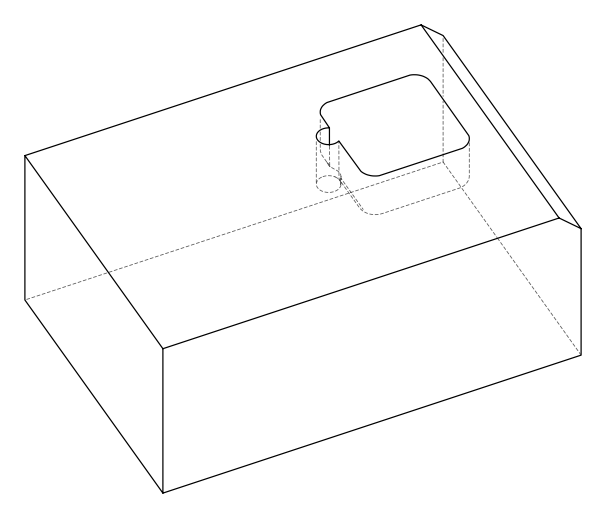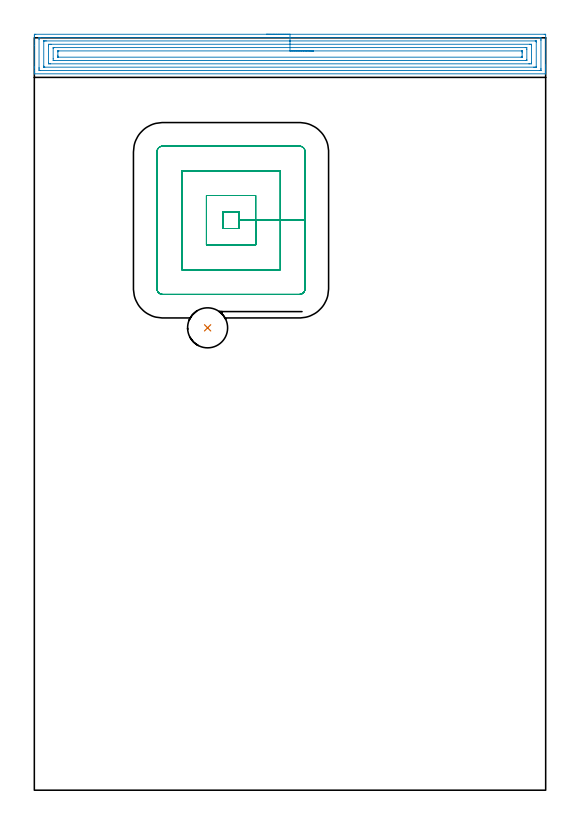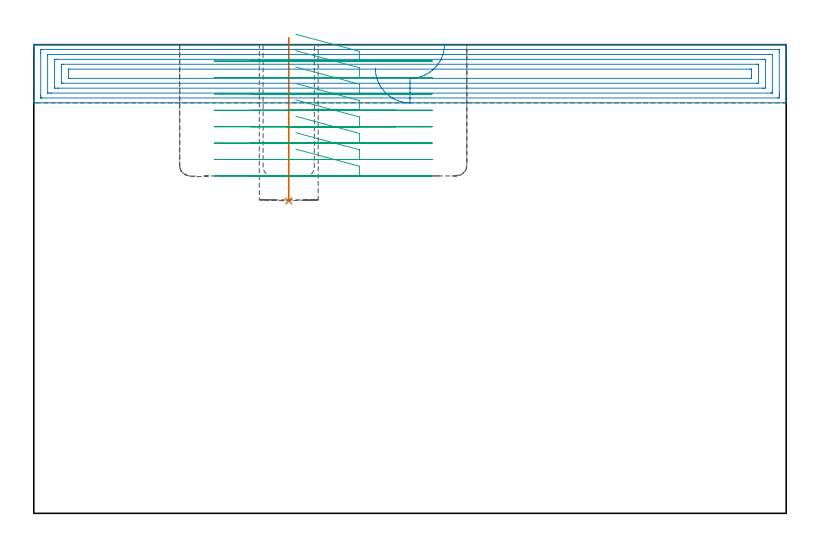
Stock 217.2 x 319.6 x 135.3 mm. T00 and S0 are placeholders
(PLAN: 3 operations, 2 tool changes, 21.1 min)
(1 INDEXABLE_INSERT_DRILL_BLIND_HOLE_FROM_SOLID | STEP1POCKET | NXT0302_005 | 0.19 min | 10178 mm3)
(2 AREA_MILL | FG_CHAMFER_SURFACE | UGT0205_001 | 10.77 min | 30650 mm3)
(3 MILL_RECTANGULAR_POCKET | POCKET_RECTANGULAR_STRAIGHT | UGT0201_095 | Follow Part, ap 5, ae 75% | 10.11 min | 253403 mm3)
(TOOL NXT0302_005 | Index. Insert Drill 17mm [880-D1700L20-05] | D17 PA176 FL85 Z2)
(TOOL UGT0205_001 | Chamfer Mill 20 x 3 x 45 deg. | D20 FL50 Z2)
(TOOL UGT0201_095 | End mill 20 mm | D20 R3 FL38 Z4)
(OP 1 INDEXABLE_INSERT_DRILL_BLIND_HOLE_FROM_SOLID)
G17 G21 G94 G90
T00 M6
G54
G17 G0 G90 X73.6 Y196.4 S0 M3
G43 Z145.3 H1
G94 G81 G98 Z90.2 F250. R137.3
G80
M5
M2
(OP 2 AREA_MILL)
G17 G21 G94 G90
T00 M6
G54
G17 G0 G90 X98.6 Y321.1 S1061 M3
G43 Z145.3 H0
Z128.5
G94 G1 X98.638 Z127.629 F250.
X98.752 Z126.764
X98.941 Z125.912
X99.203 Z125.08
X99.537 Z124.274
X99.94 Z123.5
X100.408 Z122.764
X100.94 Z122.072
X101.529 Z121.429
X102.172 Z120.84
X102.864 Z120.309
X103.6 Z119.84
X104.374 Z119.437
X105.18 Z119.103
X106.012 Z118.841
X106.863 Z118.652
X107.728 Z118.538
X108.6 Z118.5
X216.594
X217.024 Y321.096 Z118.502
X217.19 Y321.091 Z118.506
X217.2 Y320.922 Z118.675
Y308.006 Z131.589
Y307.407 Z132.187
Y306.841 Z132.755
Y306.525 Z133.071
Y305.959 Z133.637
Y305.643 Z133.952
Y305.01 Z134.589
Y304.63 Z134.969
X217.194 Y304.307 Z135.284
X217.192 Y304.302 Z135.288
X217.04 Y304.3 Z135.3
X0.16
X0.008 Y304.302 Z135.288
X0.006 Y304.307 Z135.284
X0. Y304.63 Z134.969
Y305.011 Z134.589
Y305.643 Z133.952
Y306.841 Z132.756
Y307.407 Z132.187
Y316.387 Z123.211
Y320.356 Z119.241
X0.003 Y320.639 Z118.958
X0.009 Y321.091 Z118.506
X0.144 Y321.095 Z118.502
X0.606 Y321.1 Z118.5
X108.6
Y319.686 Z119.914
X214.809 Y319.685 Z119.915
X214.882 Y319.684 Z119.916
X215.179 Y319.679 Z119.921
X215.19 Y319.583 Z120.017
X215.197 Y319.373 Z120.227
X215.199 Y318.875 Z120.725
X215.2 Y318.488 Z121.112
X215.199 Y306.525 Z133.075
X215.198 Y306.14 Z133.46
X215.19 Y305.752 Z133.848
X215.184 Y305.72 Z133.88
X215.166 Y305.718 Z133.882
X215.116 Y305.716 Z133.884
X215.014 Y305.715 Z133.885
X214.809 Y305.714 Z133.886
X2.391 Y305.715 Z133.885
X2.318
X2.021 Y305.721 Z133.879
X2.01 Y305.817 Z133.783
X2.003 Y306.026 Z133.574
X2.001 Y306.525 Z133.075
X2. Y306.912 Z132.688
X2.001 Y318.875 Z120.725
X2.002 Y319.259 Z120.341
X2.01 Y319.648 Z119.952
X2.016 Y319.68 Z119.92
X2.033 Y319.681 Z119.919
X2.084 Y319.684 Z119.916
X2.186 Y319.685 Z119.915
X2.391 Y319.686 Z119.914
X108.6
Y318.271 Z121.329
X212.742
X213.024 Y318.27 Z121.33
X213.117 Y318.268 Z121.332
X213.183 Y318.265 Z121.335
X213.19 Y318.167 Z121.433
X213.197 Y317.993 Z121.607
X213.2 Y317.819 Z121.781
X213.199 Y307.234 Z132.366
X213.195 Y307.175 Z132.425
X213.19 Y307.135 Z132.465
X213.164 Y307.133 Z132.467
X213.024 Y307.131 Z132.469
X212.413 Y307.129 Z132.471
X212.131 Y307.128 Z132.472
X4.458 Y307.129 Z132.471
X4.176 Y307.13 Z132.47
X4.083 Y307.132 Z132.468
X4.017 Y307.135 Z132.465
X4.01 Y307.233 Z132.367
X4.003 Y307.407 Z132.193
X4. Y307.581 Z132.019
X4.001 Y318.166 Z121.434
X4.005 Y318.225 Z121.375
X4.01 Y318.265 Z121.335
X4.036 Y318.267 Z121.333
X4.176 Y318.269 Z121.331
X4.787 Y318.271 Z121.329
X5.069
X108.6
Y316.857 Z122.743
X210.346
X210.603 Y316.856 Z122.744
X211.082 Y316.85 Z122.75
X211.19 Y316.846 Z122.754
X211.195 Y316.657 Z122.943
X211.2 Y316.267 Z123.333
Y309.171 Z130.429
X211.191 Y308.75 Z130.85
X211.185 Y308.55 Z131.05
X210.979 Y308.546 Z131.054
X210.346 Y308.543 Z131.057
X210.09
X6.854
X6.596 Y308.544 Z131.056
X6.118 Y308.55 Z131.05
X6.01 Y308.554 Z131.046
X6.005 Y308.743 Z130.857
X6. Y309.133 Z130.467
Y316.228 Z123.372
X6.009 Y316.65 Z122.95
X6.015 Y316.85 Z122.75
X6.221 Y316.854 Z122.746
X6.854 Y316.857 Z122.743
X7.11
X108.6
Y315.443 Z124.157
X208.561
X208.659 Y315.442 Z124.158
X208.855 Y315.438 Z124.162
X209.19 Y315.43 Z124.17
X209.192 Y315.346 Z124.254
X209.199 Y314.715 Z124.885
Y310.305 Z129.295
X209.194 Y310.054 Z129.546
X209.19 Y309.977 Z129.623
X209.181 Y309.964 Z129.636
X209.083 Y309.96 Z129.64
X208.952 Y309.958 Z129.642
X208.757 Y309.957 Z129.643
X208.659
X8.639
X8.541 Y309.958 Z129.642
X8.345 Y309.962 Z129.638
X8.01 Y309.97 Z129.63
X8.008 Y310.054 Z129.546
X8.001 Y310.684 Z128.916
Y315.095 Z124.505
X8.006 Y315.346 Z124.254
X8.01 Y315.423 Z124.177
X8.019 Y315.436 Z124.164
X8.117 Y315.439 Z124.161
X8.247 Y315.442 Z124.158
X8.443 Y315.443 Z124.157
X8.541
X108.6
Y314.029 Z125.571
X207.047 Y314.028 Z125.572
X207.128 Y314.027 Z125.573
X207.174 Y314.024 Z125.576
X207.19 Y314.022 Z125.578
X207.191 Y314. Z125.6
X207.197 Y313.582 Z126.018
X207.2 Y313.163 Z126.437
X207.198 Y311.818 Z127.782
X207.195 Y311.404 Z128.196
X207.19 Y311.378 Z128.222
X207.17 Y311.376 Z128.224
X207.115 Y311.373 Z128.227
X207.002 Y311.372 Z128.228
X206.776 Y311.371 Z128.229
X10.153 Y311.372 Z128.228
X10.072 Y311.373 Z128.227
X10.026 Y311.376 Z128.224
X10.01 Y311.378 Z128.222
X10.009 Y311.4 Z128.2
X10.003 Y311.818 Z127.782
X10. Y312.236 Z127.364
X10.002 Y313.582 Z126.018
X10.005 Y313.996 Z125.604
X10.01 Y314.022 Z125.578
X10.029 Y314.024 Z125.576
X10.085 Y314.027 Z125.573
X10.198 Y314.028 Z125.572
X10.424 Y314.029 Z125.571
X108.6
X109.472 Z125.609
X110.336 Z125.723
X111.188 Z125.912
X112.02 Z126.174
X112.826 Z126.508
X113.6 Z126.911
X114.336 Z127.38
X115.028 Z127.911
X115.671 Z128.5
X116.26 Z129.143
X116.791 Z129.835
X117.26 Z130.571
X117.663 Z131.345
X117.997 Z132.151
X118.259 Z132.983
X118.448 Z133.835
X118.562 Z134.7
X118.6 Z135.571
G0 Z145.3
M5
M2
(OP 3 MILL_RECTANGULAR_POCKET)
G17 G21 G94 G90
T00 M6
G54
G17 G0 G90 X75.623 Y231.6 S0 M3
G43 Z145.3 H0
Z138.3
G94 G1 X94. Z133.376 F250.
Y242.1 Z130.562
X87.
Y245.6 F500.
X80.1
Y238.6
X87.
Y242.1
X94.
Y252.6
X73.1
Y231.6
X94.
Y242.1
X104.5
Y263.1
X62.6
Y221.1
X104.5
Y242.1
X115.
Y271.2
G3 X112.6 Y273.6 R2.4
G1 X54.5
G3 X52.1 Y271.2 R2.4
G1 Y213.
G3 X54.5 Y210.6 R2.4
G1 X112.6
G3 X115. Y213. R2.4
G1 Y242.1
Y243.1
G0 X75.623 Y231.6 Z133.562
G1 X94. Z128.638 F250.
Y242.1 Z125.825
X87.
Y245.6 F500.
X80.1
Y238.6
X87.
Y242.1
X94.
Y252.6
X73.1
Y231.6
X94.
Y242.1
X104.5
Y263.1
X62.6
Y221.1
X104.5
Y242.1
X115.
Y271.2
G3 X112.6 Y273.6 R2.4
G1 X54.5
G3 X52.1 Y271.2 R2.4
G1 Y213.
G3 X54.5 Y210.6 R2.4
G1 X112.6
G3 X115. Y213. R2.4
G1 Y242.1
Y243.1
G0 X75.623 Y231.6 Z128.825
G1 X94. Z123.901 F250.
Y242.1 Z121.087
X87.
Y245.6 F500.
X80.1
Y238.6
X87.
Y242.1
X94.
Y252.6
X73.1
Y231.6
X94.
Y242.1
X104.5
Y263.1
X62.6
Y221.1
X104.5
Y242.1
X115.
Y271.2
G3 X112.6 Y273.6 R2.4
G1 X54.5
G3 X52.1 Y271.2 R2.4
G1 Y213.
G3 X54.5 Y210.6 R2.4
G1 X112.6
G3 X115. Y213. R2.4
G1 Y242.1
Y243.1
G0 X75.623 Y231.6 Z124.087
G1 X94. Z119.163 F250.
Y242.1 Z116.35
X87.
Y245.6 F500.
X80.1
Y238.6
X87.
Y242.1
X94.
Y252.6
X73.1
Y231.6
X94.
Y242.1
X104.5
Y263.1
X62.6
Y221.1
X104.5
Y242.1
X115.
Y271.2
G3 X112.6 Y273.6 R2.4
G1 X54.5
G3 X52.1 Y271.2 R2.4
G1 Y213.
G3 X54.5 Y210.6 R2.4
G1 X112.6
G3 X115. Y213. R2.4
G1 Y242.1
Y243.1
G0 X75.623 Y231.6 Z119.35
G1 X94. Z114.426 F250.
Y242.1 Z111.612
X87.
Y245.6 F500.
X80.1
Y238.6
X87.
Y242.1
X94.
Y252.6
X73.1
Y231.6
X94.
Y242.1
X104.5
Y263.1
X62.6
Y221.1
X104.5
Y242.1
X115.
Y271.2
G3 X112.6 Y273.6 R2.4
G1 X54.5
G3 X52.1 Y271.2 R2.4
G1 Y213.
G3 X54.5 Y210.6 R2.4
G1 X112.6
G3 X115. Y213. R2.4
G1 Y242.1
Y243.1
G0 X75.623 Y231.6 Z114.612
G1 X94. Z109.688 F250.
Y242.1 Z106.875
X87.
Y245.6 F500.
X80.1
Y238.6
X87.
Y242.1
X94.
Y252.6
X73.1
Y231.6
X94.
Y242.1
X104.5
Y263.1
X62.6
Y221.1
X104.5
Y242.1
X115.
Y271.2
G3 X112.6 Y273.6 R2.4
G1 X54.5
G3 X52.1 Y271.2 R2.4
G1 Y213.
G3 X54.5 Y210.6 R2.4
G1 X112.6
G3 X115. Y213. R2.4
G1 Y242.1
Y243.1
G0 X75.623 Y231.6 Z109.875
G1 X94. Z104.951 F250.
Y242.1 Z102.137
X87.
Y245.6 F500.
X80.1
Y238.6
X87.
Y242.1
X94.
Y252.6
X73.1
Y231.6
X94.
Y242.1
X104.5
Y263.1
X62.6
Y221.1
X104.5
Y242.1
X115.
Y271.2
G3 X112.6 Y273.6 R2.4
G1 X54.5
G3 X52.1 Y271.2 R2.4
G1 Y213.
G3 X54.5 Y210.6 R2.4
G1 X112.6
G3 X115. Y213. R2.4
G1 Y242.1
Y243.1
G0 X75.623 Y231.6 Z105.137
G1 X94. Z100.213 F250.
Y242.1 Z97.4
X87.
Y245.6 F500.
X80.1
Y238.6
X87.
Y242.1
X94.
Y252.6
X73.1
Y231.6
X94.
Y242.1
X104.5
Y263.1
X62.6
Y221.1
X104.5
Y242.1
X115.
Y271.2
G3 X112.6 Y273.6 R2.4
G1 X54.5
G3 X52.1 Y271.2 R2.4
G1 Y213.
G3 X54.5 Y210.6 R2.4
G1 X112.6
G3 X115. Y213. R2.4
G1 Y242.1
Y243.1
G0 Z145.3
M5
M2
